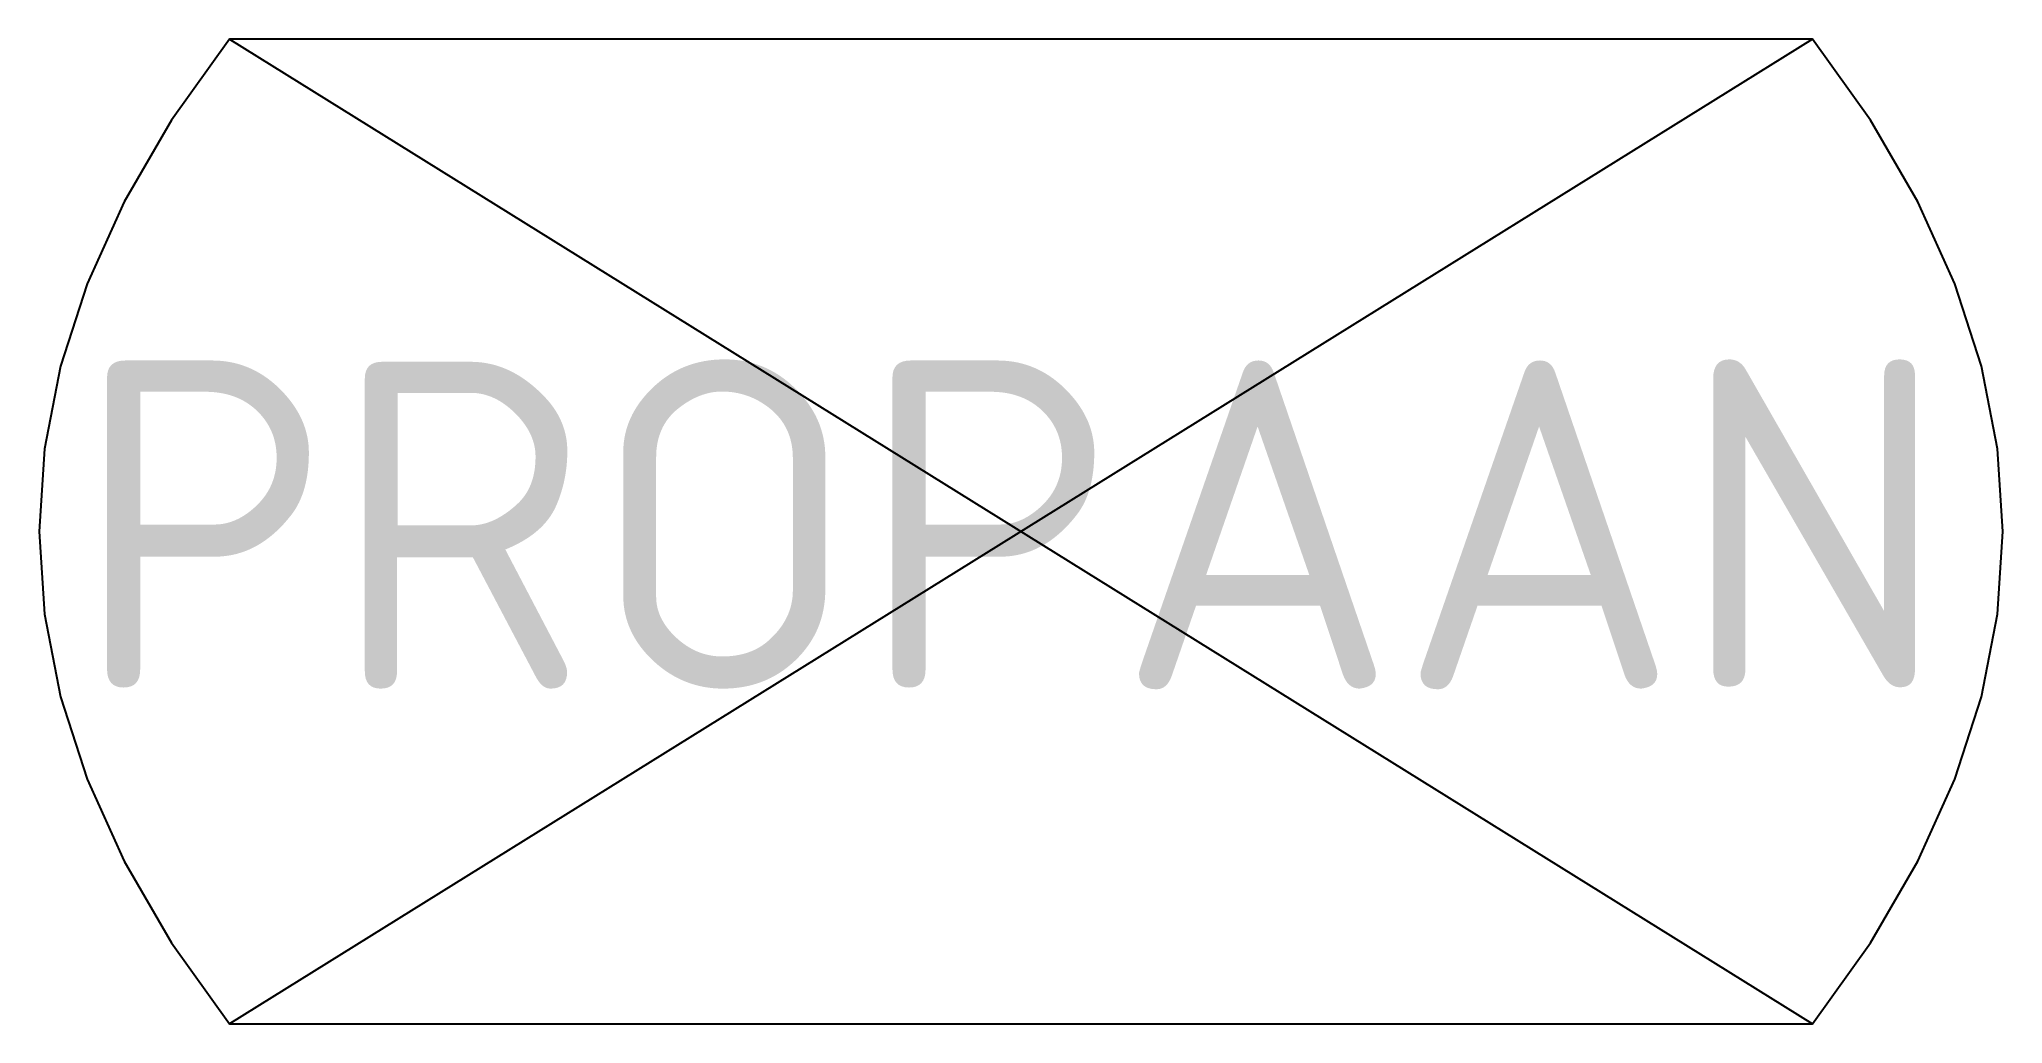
# Model space of a CAD drawing. Extents: x -7.5 to 7.5, y -3.8 to 3.8.
import ezdxf
from ezdxf.enums import TextEntityAlignment as Align

# ---------------------------------------------------------------- set-up
doc = ezdxf.new("R2010")
doc.units = 0
doc.header["$LTSCALE"] = 0.2
doc.styles.add('NLCS-ISO', font='NLCS-ISO.ttf')

msp = doc.modelspace()

# ---------------------------------------------------------------- linework, layer by layer
for p, q in [((6.031, 3.75), (-6.031, -3.75)), ((-6.031, 3.75), (6.031, -3.75))]:
    msp.add_line(p, q)
at = {"flags": 128}
msp.add_lwpolyline([(-7.32, -1.26), (-7.118, -1.887), (-6.835, -2.512), (-6.473, -3.133), (-6.031, -3.75), (6.031, -3.75), (6.473, -3.133), (6.835, -2.512), (7.118, -1.887), (7.32, -1.26), (7.442, -0.63), (7.482, 0), (7.442, 0.63), (7.32, 1.26), (7.118, 1.887), (6.835, 2.512), (6.473, 3.133), (6.031, 3.75), (-6.031, 3.75), (-6.473, 3.133), (-6.835, 2.512), (-7.118, 1.887), (-7.32, 1.26), (-7.442, 0.63), (-7.482, 0), (-7.442, -0.63)], close=True, dxfattribs=at)

# ---------------------------------------------------------------- texts
at = {"ltscale": 0.1, "style": 'NLCS-ISO'}
msp.add_text('PROPAAN', height=2.5, dxfattribs=at).set_placement((-0.076, 0.053), align=Align.MIDDLE_CENTER)

doc.saveas('drawing.dxf')
